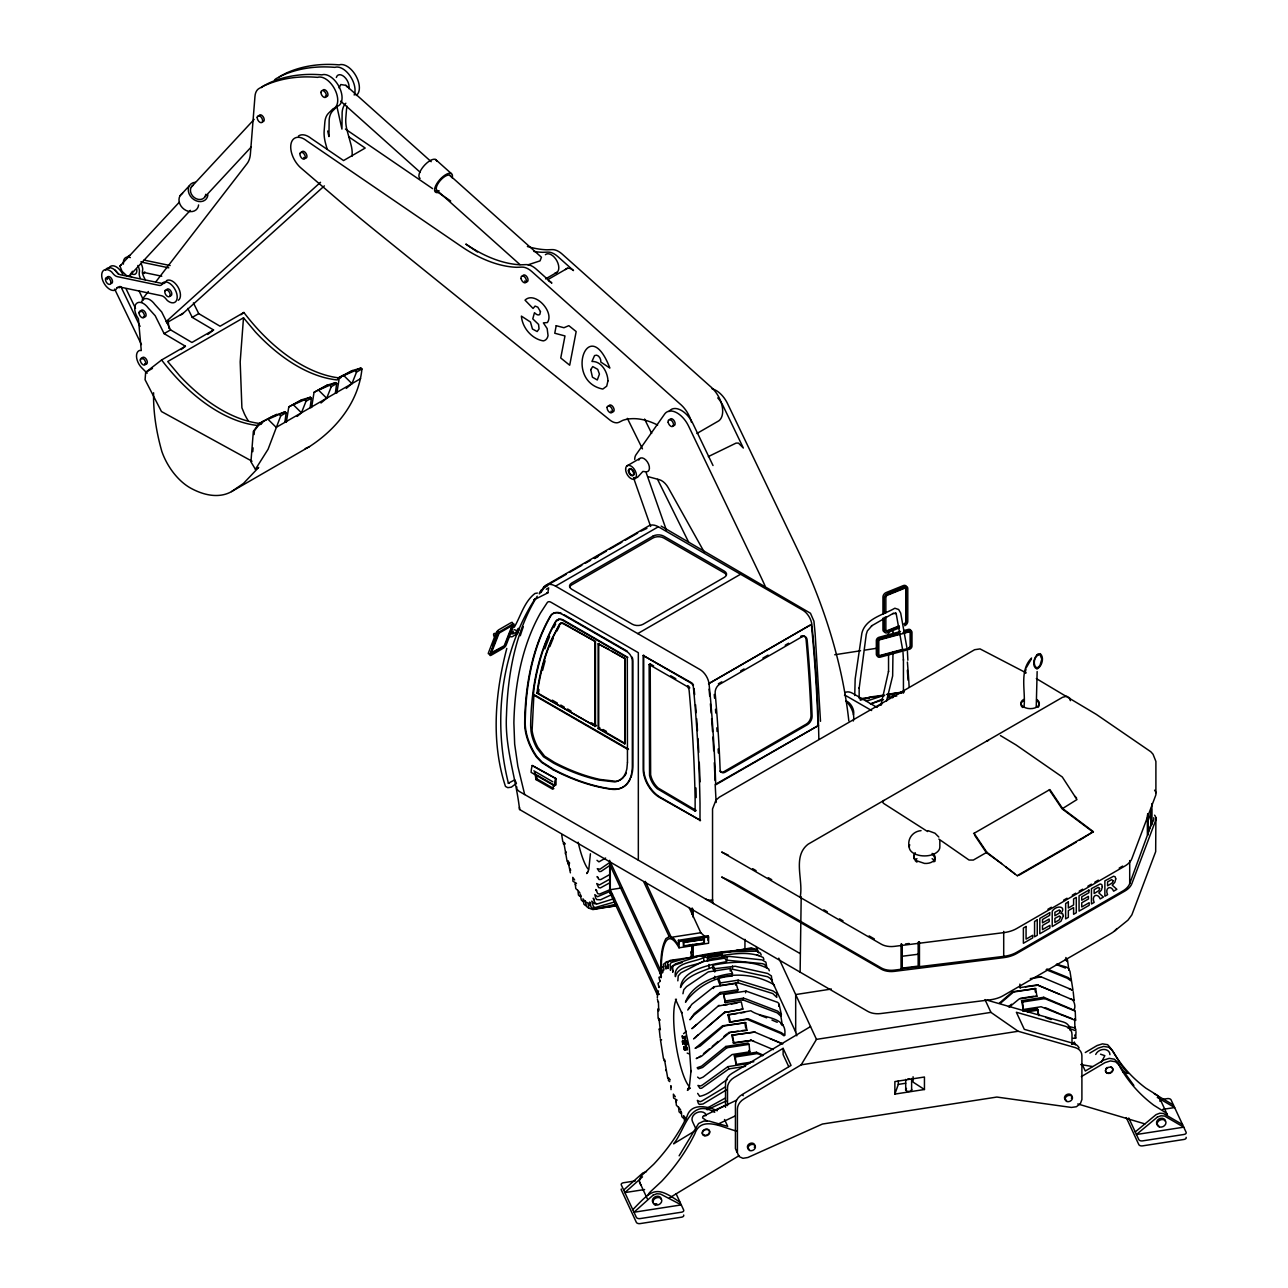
<?xml version="1.0" encoding="UTF-8"?>
<svg xmlns="http://www.w3.org/2000/svg" width="1288" height="1288" viewBox="0 0 1288 1288"><rect width="100%" height="100%" fill="white"/><g stroke="black" fill="none" stroke-linecap="round" stroke-linejoin="round"><path stroke-width="1.5" d="M659.005 986.254L658.989 987.542L658.023 983.308L658.973 982.631M658.088 1017.649L657.782 1009.1L658.796 1009.164M1075.271 1011.933L1075.593 1020.466L1041.074 1006.749L1023.332 1009.502L1021.561 1000.712L1043.747 997.282L1071.214 1008.971C1077.106 1013.463 1075.222 998.329 1070.183 998.828M657.766 1009.567L658.731 1010.822L658.426 1001.581M1075.593 1020.015L1074.627 1018.76L1074.949 1028.001L1068.638 1026.407M660.921 974.855L660.889 976.465L660.036 971.361L660.986 970.299M859.16 688.356L866.244 634.421L867.339 630.943L871.976 625.63M610.287 865.729L660.599 974.147C660.953 962.216 660.277 949.562 665.864 938.646L669.631 936.424L674.091 938.855L678.422 945.038L678.422 940.288L707.998 935.716L708.593 936.988L708.593 943.235L679.018 947.807A76.958 16.261 81.2 0 0 661.195 971.893M590.419 853.767L588.761 869.722L586.781 873.57L587.875 871.992M657.347 997.942L657.653 991.422L658.587 991.019M683.719 1036.502C685.699 1043.312 683.252 1034.087 683.912 1037.661M686.633 1048.11C686.874 1044.922 688.05 1052.055 686.826 1049.253M888.543 671.257L880.912 705.261M1073.097 1038.289L1075.705 1038.16L1076.011 1031.64M497.41 633.31L497.748 632.327M284.841 422.384L286.178 412.707L285.115 411.79L272.203 416.491L263.364 421.176L261.512 423.671A148.168 85.555 60 0 1 179.692 375.774L167.73 361.526L243.496 317.782L240.18 361.928L241.903 407.797L244.43 413.931A40.009 23.104 60 0 0 248.053 420.516M147.17 373.214L141.535 367.595A11.479 6.633 60 0 1 139.651 350.417L141.278 350.578L138.412 318.812A12.252 7.068 60 0 1 136.287 303.662A12.252 7.068 60 0 1 148.345 308.17L155.188 315.721L164.107 333.624L185.424 346.231L161.612 359.98L145.657 372.345L145.077 379.719L161.467 411.532L252.013 461.217M252.77 451.686L253.076 447.87M254.122 434.539L254.428 430.723L258.26 425.539L261.512 423.671M668.182 966.612L667.989 968.56L667.667 962.748L670.195 960.381L721.956 952.927M490.551 653.209L504.22 645.771L512.286 625.163L511.481 624.777M339.066 87.938L340.789 84.541L345.86 85.346L431.206 161.692M569.135 864.844L567.766 863.733L567.96 861.044L570.391 872.829M682.946 993.756L683.767 989.715L686.585 986.592L708.287 971.909L730.473 968.479L732.453 973.567L732.18 976.159C714.099 976.723 695.842 987.687 685.49 1002.209C691.543 984.692 715.323 975.08 732.453 973.567M714.438 978.896L714.711 976.304M774.507 986.206L774.072 984.724C757.714 975.064 736.8 972.617 718.43 977.817L718.173 980.41L720.153 985.497L737.895 982.76L772.768 993.547L776.761 997.363L776.584 993.418L773.025 990.955L738.153 980.168L720.411 982.921L720.153 985.497M730.199 971.072L730.473 968.479M737.895 982.76L738.153 980.168M627.997 749.503L533.345 694.844L534.311 686.585A335.733 193.828 60 0 1 555.917 621.573L556.931 620.285A12.719 7.342 60 0 1 562.84 619.753L627.852 657.363M628.544 749.181L533.892 694.538L532.105 730.57A33.134 19.127 60 0 0 537.981 747.587L544.599 756.169L554.5 762.416A255.072 147.267 60 0 0 600.047 779.449L615.873 781.301A38.672 22.331 60 0 0 623.714 777.083M537.032 693.218L537.515 689.048A331.644 191.477 60 0 1 551.715 639.057L559.523 624.084A8.098 4.669 60 0 1 563.291 623.73L595.459 641.601L595.459 726.335L537.032 693.218L538.658 692.284L538.98 689.499M660.213 1029.45L659.166 1020.193L660.309 1019.935M310.102 407.797L311.422 398.137L310.376 397.219L301.956 399.731L288.786 406.911L286.339 422.158M335.347 393.21L336.683 383.55L335.637 382.633L327.2 385.144L314.047 392.325L311.583 407.572M153.594 392.76A168.374 97.212 60 0 0 161.853 451.476A44.565 25.728 60 0 0 190.833 488.216A84.799 48.96 60 0 0 231.534 491.597L309.458 446.614C336.345 429.274 358.692 401.856 361.928 368.964L360.882 368.062L352.461 370.558L339.13 377.432L337.279 379.928A148.168 85.555 60 0 1 255.459 332.03L243.496 317.782M673.012 970.347L672.722 972.279L672.755 966.692L675.347 963.907L697.339 956.614M546.273 589.26L548.656 587.875L547.851 592.866L533.876 599.886L534.971 598.984C500.469 652.372 493.079 721.409 508.213 782.492L509.34 783.297L508.132 783.313L514.814 779.868L516.408 783.362L511.368 787.161L507.81 787.676L505.476 786.437C490.873 742.033 495.091 693.073 506.796 648.428M336.844 393.001L339.308 377.738L343.622 375.243L339.13 377.432M685.168 1047.257L685.844 1047.836M686.89 1043.972L686.295 1044.568M553.486 785.503L552.761 789.254L535.985 779.578L534.906 772.703M1025.103 673.093L1026.005 669.084M1037.146 671.547L1036.244 707.015M886.514 701.171L892.648 675.942L892.986 651.97M567.139 861.575L563.806 842.433L563.291 843.704L564.547 844.574M667.764 1078.362L664.431 1059.219L663.932 1060.491L665.188 1061.36M687.76 1010.066L691.914 1004.221L713.906 986.801L736.092 983.372L737.927 989.748L737.412 991.47L719.67 994.223L693.669 1015.395L689.949 1019.774L694.184 1013.672L720.185 992.501L737.927 989.748M713.391 988.524L713.906 986.801M719.67 994.223L720.185 992.501M723.856 994.513L725.192 1002.628L742.935 999.874L777.195 1012.867L780.866 1016.119L781.365 1014.477L778.902 1003.529L777.566 1002.322L746.042 991.084L723.856 994.513L725.192 1002.628M735.561 985.079L736.092 983.372M742.935 999.874L743.45 998.152L746.09 998.989L777.711 1011.144L781.365 1014.477M745.527 992.807L746.042 991.084M778.709 1006.25L779.208 1004.608M1057.062 963.81C1059.251 966.177 1070.248 966.241 1068.927 970.363L1067.462 959.818L1065.836 957.515M1101.449 1062.085L1104.83 1055.661L1100.532 1054.196M894.87 1094.092L894.87 1081.582L924.446 1077.01L924.446 1089.503L894.87 1094.092L898.3 1084.399L898.3 1080.841M1147.64 821.76L1151.182 812.358M901.133 943.879L901.133 968.882L1003.706 956.388A26.066 15.037 0 0 0 1016.602 952.331L1122.669 891.087A26.066 15.037 0 0 0 1129.705 883.649L1151.343 824.417L1151.343 809.041M1151.343 824.417L1153.517 820.424A14.023 8.098 0 0 0 1153.726 817.735M496.266 634.694L492.853 645.723M491.243 651.39L498.231 633.294M286.178 412.707L280.752 415.831L268.081 449.254L255.427 469.315L250.935 461.829L253.35 431.351L259.033 423.671L263.364 421.176M297.158 416.394L301.44 412.788L306.013 401.26L311.422 398.137M320.986 402.999L326.685 398.217L331.274 386.674L336.683 383.55M346.231 388.429L351.946 383.631L356.518 372.103L361.928 368.964M132.487 271.269L129.186 275.986L127.319 276.308L122.086 271.366L119.929 266.117L179.225 202.28M1026.375 667.538L1031.157 659.343M514.298 627.224C520.755 615.986 524.28 601.705 534.955 593.478L537.37 593.044M556.883 631.088L559.539 625.823M683.542 1033.7L686.295 1031.285M686.633 1042.137L686.923 1044.278M496.959 632.907L498.408 631.313M801.168 1064.838L816.479 1039.368L990.939 1012.384L1018.148 1031.269L1075.351 1047.659A12.622 9.95 -24.9 0 1 1081.904 1055.774L1081.904 1099.517L1080.358 1103.703L1076.349 1106.746L1071.423 1107.439L996.88 1097.054L822.42 1124.038L747.877 1157.493L742.967 1158.315L738.942 1156.527L737.412 1152.808L737.412 1109.065A12.622 9.95 -24.9 0 1 743.965 1098.922L801.168 1064.838L1018.148 1031.269M119.06 287.9L119.993 286.355M143.95 273.523L144.884 271.977M679.13 1155.803L698.611 1123.506L703.763 1121.091L709.157 1121.107L727.688 1126.34L724.516 1119.497M537.241 596.231C515.264 631.732 507.762 674.171 506.474 715.371C504.622 747.539 516.069 777.968 519.579 809.508L867.774 1011.37A14.023 8.098 0 0 0 880.67 1013.559L990.182 999.81A26.066 15.037 0 0 0 1003.062 995.753L1111.303 933.269A26.066 15.037 0 0 0 1116.825 928.551M539.334 593.011L541.427 589.807M539.318 593.881L543.536 587.425L566.189 574.351M540.912 592.577L544.067 587.747L547.561 585.734M663.384 970.041L662.467 972.923L661.597 967.739L664.028 966.064M142.26 299.38L148.362 291.491M155.671 282.008L247.103 163.56A32.313 18.66 60 0 0 250.403 153.916L254.976 96.294A20.254 11.689 60 0 1 259.371 88.309L264.571 85.588A273.7 158.022 60 0 1 317.54 77.361A17.597 10.159 60 0 1 335.025 89.758A17.597 10.159 60 0 1 333.029 108.804L328.521 113.231A27.129 15.665 60 0 0 324.834 122.344L324.173 130.684A33.552 19.368 60 0 0 325.606 143.596L327.2 149.36M557.543 620.639L558.557 619.351M560.425 624.068L561.149 623.151M1036.969 654.9C1033.7 658.313 1031.672 666.621 1036.969 669.003C1041.863 666.717 1044.665 657.508 1040.253 653.66L1036.969 654.9L1038.08 654.03M688.42 1008.907L689.756 1007.393M180.143 195.663L189.433 185.649M191.332 187.018L254.155 119.365M131.054 274.167L190.334 210.33M204.905 196.871L251.337 146.864M527.983 264.829L540.058 260.868L541.443 257.246L449.802 175.281M663.465 1058.656L660.374 1039.271L661.613 1039.867M718.366 1006.009L741.276 1001.839L742.87 1009.084L724.387 1012.577L707.498 1026.987M693.62 1038.981L696.631 1036.212M724.387 1012.577L742.87 1009.084M727.962 1014.912L750.872 1010.758C761.594 1018.663 787.725 1015.669 784.714 1035.133L784.022 1035.826L780.657 1033.411L747.282 1019.42L729.539 1022.173L727.962 1014.912L737.203 1013.495M729.539 1022.173L748.022 1018.695L781.397 1032.686L784.714 1035.133M783.056 1024.765L782.363 1025.473L780.882 1016.216M1068.927 988.588L1072.985 990.311L1069.893 970.91M119.929 266.117L121.153 264.974M166.072 321.678L320.535 182.3M180.417 314.932A16.535 9.547 60 0 0 183.266 313.209L324.351 185.891M623.682 1190.032L642.793 1172.998L646.479 1171.581M642.503 1176.862L624.873 1192.591L644.58 1189.549M632.794 1209.674C652.678 1189.13 655.656 1185.25 680.096 1202.348M694.409 1038.257L698.386 1034.699M696.55 1024.507L691.898 1028.677L719.106 1005.268M697.645 1035.423L725.128 1011.837M745.704 1022.64L722.616 1025.763L695.118 1048.351L700.205 1046.065L723.518 1026.069L745.704 1022.64L746.911 1030.255L728.267 1032.702L738.137 1031.173M712.264 1046.436L718.076 1041.445M723.904 1036.454L726.818 1033.942M729.169 1033.008L701.461 1056.305L696.228 1058.527L697.13 1058.301M999.44 1003.046L1012.626 991.728L1035.697 988.604L1036.904 996.22L1019.162 998.973L1009.373 1007.023M1000.341 1003.336L1013.511 992.034L1035.697 988.604M1135.243 1131.943L1156.061 1114.635L1159.747 1113.218L1163.45 1113.492L1182.561 1124.617M509.613 632.794A3.027 2.222 19.5 0 0 513.783 633.519L519.016 630.154L518.742 628.335M516.134 633.696L517.196 632.811M1031.591 658.007C1018.808 670.694 1025.956 691.398 1023.992 706.951M703.49 1053.632L709.334 1048.883M749.053 1044.343L748.038 1043.022L725.869 1046.452L701.59 1066.142L697.178 1067.704L698.128 1068.96L702.604 1067.462L726.867 1047.772L749.053 1044.343L749.809 1051.813L732.067 1054.55L703.2 1077.042L699.561 1078.636L697.613 1077.09M1008.472 1006.717L1011.563 1004.205M1114.458 931.063L1127.982 920.131L1131.862 914.883L1155.674 851.658L1155.9 817.735M181.077 349.612L185.424 346.231M207.771 334.478L213.567 329.986L192.25 317.379L187.79 308.428M240.969 314.739L243.883 312.485A148.168 85.555 60 0 0 340.531 378.06M698.708 1057.368L700.559 1055.999M605.618 858.033L598.92 861.849L596.972 860.304M609.82 862.461L599.966 869.207L597.294 868.659L599.29 871.574L600.997 871.429L609.272 865.842M750.051 1063.228L727.865 1066.657L702.54 1084.963L700.608 1085.993L697.935 1085.446L699.931 1088.36L701.638 1088.215L728.911 1068.895L745.543 1066.335M727.285 1079.602C718.253 1084.882 710.203 1094.381 699.69 1096.33L697.661 1093.383M736.527 1100.177L702.846 1116.438L702.588 1117.887L706.903 1120.914M231.534 491.597L243.496 483.403L258.663 467.447L255.427 469.315M695.359 1130.639L673.592 1143.841C685.232 1130.075 689.338 1097.505 714.727 1112.301M669.293 1198.001L739.264 1155.545M609.208 874.842L600.82 879.527L599.049 879.543L597.036 876.597L598.034 877.353M609.707 879.189L599.435 884.92L596.714 883.568L598.679 887.641L600.433 887.915L609.063 883.198M725.192 1087.008L702.073 1100.95L700.06 1101.707L697.355 1100.355L698.305 1103.236L699.32 1104.428L703.087 1103.961L726.207 1090.018M725.434 1098.004L707.257 1108.05M810.538 1026.568L732.083 1073.307A12.622 9.95 -24.9 0 0 725.53 1083.466L725.53 1107.326M736.961 1152.261L735.432 1148.542L735.432 1104.798A12.622 9.95 -24.9 0 1 741.985 1094.655L791.041 1065.418L783.12 1048.351L734.063 1077.573A12.622 9.95 -24.9 0 0 727.511 1087.732L727.511 1105.619M1085.285 1052.521L1097.086 1045.55L1102.48 1043.86L1107.616 1044.681C1115.698 1053.133 1119.514 1065.24 1128.288 1073.5L1122.685 1071.841M1089.841 1053.085L1098.278 1048.11L1103.671 1046.42L1108.807 1047.241L1112.22 1050.364M1081.34 1076.607L1105.007 1062.616L1110.401 1060.926L1115.553 1061.747L1118.95 1064.87M166.619 322.821L183.266 313.209M164.107 333.624L170.596 329.873L191.928 342.479L213.567 329.986M192.25 317.379L198.738 313.628L220.071 326.234L243.883 312.485M145.657 372.345L152.467 368.416M276.695 414.301L259.033 423.671M301.956 399.731L288.786 406.911M327.2 385.144L314.047 392.325M352.461 370.558L339.308 377.738M360.608 378.64L276.179 427.375L268.033 419.308L285.115 411.79M301.44 412.788L293.294 404.722L310.376 397.219M326.685 398.217L318.538 390.151L335.637 382.633M351.946 383.631L343.799 375.565L360.882 368.062M545.581 278.9L557.237 272.171M547.577 279.77L567.557 268.242M626.821 465.982L639.814 458.48M696.905 433.476L718.801 420.838A22.089 12.751 60 0 0 710.107 386.239L562.18 254.09A19.143 11.045 60 0 0 552.182 249.614L546.965 249.808A151.662 87.568 60 0 1 527.404 246.507M546.611 584.881L649.426 525.52A19.819 11.447 60 0 1 658.361 526.776L802.827 610.19A12.928 7.454 60 0 1 811.891 624.728L813.114 637.302A1464.134 845.331 60 0 1 818.524 725.45L818.862 739.199M569.666 572.339L581.87 565.287M585.348 563.275L590.58 560.264M594.074 558.251L606.262 551.216M609.755 549.203L621.959 542.151M625.437 540.139L637.641 533.103M641.118 531.091L646.898 528.386M594.605 558.557L598.099 556.545M544.067 587.747L543.536 587.425A19.819 11.447 60 0 1 555.547 586.137L658.361 526.776M611.993 651.148L625.292 658.828L624.761 743.868L598.163 728.525L598.163 643.791L608.677 649.233M637.737 633.599L740.568 574.239M598.163 643.791L625.292 658.828M643.726 655.173L643.726 768.92A22.959 13.25 60 0 0 659.955 797.031L700.543 820.472L659.424 797.353A22.959 13.25 60 0 1 643.179 769.226L643.179 655.495L691.463 682.737A3.445 1.996 60 0 1 693.475 685.119M650.215 663.932L650.633 774.877A15.247 8.807 60 0 0 658.249 788.079L696.212 810.474L695.134 811.102L657.17 788.691A15.247 8.807 60 0 1 649.555 775.505L649.136 664.544L650.215 663.932L653.628 665.896M532.202 765.507L556.014 778.644L556.014 784.891L554.387 785.825L531.123 772.381A25.019 14.442 -60 0 1 532.202 765.507L556.014 778.644M598.163 728.525L599.789 727.575M535.985 779.578L537.064 778.95L553.84 788.642M710.284 682.769L809.621 625.421M718.366 683.799L721.795 681.819M740.648 670.935L744.078 668.955M762.931 658.071L768.067 655.109M785.213 645.208L788.626 643.227M871.445 625.936L893.437 613.249M555.547 586.137L699.996 669.551A12.928 7.454 60 0 1 709.076 684.089L710.3 696.663A1464.134 845.331 60 0 1 715.709 784.811L818.524 725.45L715.162 784.489L716.144 802.488M973.551 833.61L1049.865 789.56L1062.6 808.526L1093.367 831.678L1079.602 840.243M1017.601 876.033L986.85 852.27L973.309 860.078L969.027 860.03L938.855 839.084M1062.6 808.526L1076.961 799.558L1062.294 776.986L1016.055 744.947L1000.422 735.561M1017.601 875.421L1093.367 831.678M1019.323 875.051L1076.156 842.239M1047.901 909.264L1051.378 907.251M1063.55 900.215L1067.028 898.219M1072.244 895.208L1075.722 893.196M1079.199 891.183L1082.677 889.187M1087.893 886.16L1091.371 884.164M1094.848 882.151L1098.326 880.139M1119.192 868.096L1122.669 866.083M870.414 703.973L882.248 699.175M876.79 706.758L881.829 704.15M677.826 980.86L678.245 975.885L680.933 972.859L702.636 961.621L724.822 958.175L726.802 961.621C712.795 964.277 682.044 969.043 680.515 987.494C685.747 975.805 702.137 971.41 713.005 967.047M708.336 456.596L736.06 443.104L738.475 443.104L743.337 448.031L723.228 406.123A20.431 11.801 60 0 0 717.738 397.895M717.432 1124.408L735.271 1115.907M668.569 964.921L666.121 967.159L666.041 969.075L665.413 963.36L666.315 961.766L677.343 959.705M609.932 889.718L599.548 894.081L597.745 893.647L595.764 889.509L596.763 890.7M609.916 891.441L597.535 896.69L594.831 894.645L595.684 898.058L596.666 899.604L600.514 899.813L612.524 894.226M614.505 898.509L596.924 904.063L595.104 903.226L593.253 898.187L594.219 899.732M707.112 1109.821L725.997 1101.047M713.166 1111.013L725.192 1105.426M904.015 587.972L887.174 594.766A2.093 1.401 -50.5 0 0 885.403 597.262M898.96 625.936L887.174 630.701A2.093 1.401 -50.5 0 1 885.403 629.655M899.394 626.306L887.625 631.056A2.093 1.401 -50.5 0 1 885.854 630.009L885.854 616.678M899.475 627.836L887.416 632.714A3.832 2.56 -50.5 0 1 884.276 630.846L884.276 617.338M860.304 700.221L869.883 697.05L882.618 695.295M866.486 701.139L884.808 695.069M870.672 703.892L883.488 699.642M682.382 962.458L673.109 965.533L671.595 966.564L670.452 970.347L670.13 964.454L671.08 962.619C698.064 954.263 727.817 950.061 756.153 949.514L758.729 952.895M703.618 957.499C695.246 962.458 672.755 962.039 675.395 976.626C678.245 965.292 695.552 966.145 703.892 961.25L703.618 957.499L721.361 954.762L719.509 953.184M614.312 902.051L595.12 907.573L593.366 906.607L591.756 901.117L594.396 903.693L596.521 903.548M616.469 904.079L595.265 908.958L591.289 907.605L589.663 902.035L590.564 903.79M717.207 953.941L751.339 947.855L755.332 949.192L756.249 951.059M892.761 613.635L895.997 613.362L895.353 612.637L896.368 614.682L902.453 648.669M665.848 962.522L663.336 964.342L663.948 969.993M900.473 631.49L879.108 637.254A3.059 2.27 -38.9 0 0 876.339 640.49L876.339 654.24A3.059 2.27 -38.9 0 0 877.724 656.027M904.353 630.444L908.249 629.413A3.059 2.27 -38.9 0 1 911.019 631.152M899.507 633.229L880.074 638.446A3.059 2.27 -38.9 0 0 877.305 641.698L877.305 655.447A3.059 2.27 -38.9 0 0 880.074 657.202L909.215 649.361A3.059 2.27 -38.9 0 0 911.985 646.109L911.985 632.36A3.059 2.27 -38.9 0 0 909.215 630.605L903.387 632.183M879.945 639.251L899.121 634.082M902.952 633.052L906.784 632.022M902.952 649.297L879.945 655.495A1.674 1.24 -38.9 0 1 878.368 654.513L878.368 641.086A1.674 1.24 -38.9 0 1 879.092 639.685M889.396 694.312L887.802 694.731L901.648 692.654M702.33 955.535L724.259 951.945L756.459 951.172L760.403 953.056L761.224 955.02M714.921 953.845L716.498 953.41M687.808 1088.65L690.271 1087.99L687.422 1090.356L689.386 1086.509L691.044 1070.553L691.044 1071.697L689.322 1047.659L681.497 1011.901L681.867 1013.044L675.459 999.246M921.065 830.647C912.886 831.275 906.977 838.907 909.231 847.085M616.26 905.673L592.899 909.586L589.035 908.201L587.714 902.55L590.226 905.464M615.841 905.963L597.696 908.217M736.495 950.544L751.371 948.596M724.774 955.905L722.182 956.34L721.666 952.379M834.737 654.755L860.561 650.762M864.538 650.15L876.468 648.299M886.627 694.457L904.401 691.753M888.157 694.441L902.952 692.155M890.089 694.844L894.033 694.232M897.978 693.62L901.922 693.008M887.577 697.404L896.818 695.971M622.104 887.867L610.287 889.702L658.925 994.497M705.824 937.374L700.817 932.737L671.241 937.31L645.288 881.378M678.422 940.288L679.018 941.56L708.593 936.988M683.461 942.124L704.359 939.355L704.359 943.106L683.654 946.31L683.461 942.124L683.654 946.31M683.654 942.558L704.359 939.355M683.461 945.875L704.359 943.106M725.788 952.347L729.62 951.751M733.452 951.156L744.947 949.369L744.947 939.338M701.429 956.388L705.373 955.777M709.318 955.165L713.262 954.553M707.563 961.395L707.289 957.644C725.064 955.777 746.428 949.304 763.188 957.499L763.897 959.431M726.883 956.469L727.14 960.22L762.303 963.649L764.476 964.358L766.859 967.69L765.893 962.184L762.029 959.898L729.523 956.404L709.141 959.206L707.289 957.644M712.779 965.243L714.76 968.689L714.76 971.973L712.779 968.528L712.779 965.243C730.731 961.621 752.289 959.785 768.711 969.027L769.29 970.798M714.76 968.689L735.174 966.241L767.68 973.47L771.399 975.95L771.979 980.844L771.399 979.154L767.68 976.755L732.502 969.236L732.502 965.952M725.708 1000.905L743.45 998.152M723.92 1005.139L727.607 1004.576M731.31 1003.996L736.849 1003.143M831.372 989.039L795.678 994.561L795.678 1032.058L796.789 1035.81M740.89 1012.915L744.593 1012.352M1034.956 977.447L1041.396 976.884L1030.32 978.606M742.081 1030.561L746.911 1030.255M1025.457 986.721L1037.275 984.901L1059.477 994.191M1019.533 987.638L1038.176 985.191M731.697 1035.198L754.784 1032.058L731.697 1035.198L733.822 1043.119L751.564 1040.366L732.92 1042.813M1020.241 998.361L1034.039 996.236M1021.561 1000.712L1022.575 1002.032L1044.745 998.603L1075.126 1011.064L1074.192 1009.39M753.834 1061.715L736.092 1064.452L734.321 1055.677L756.491 1052.248L763.398 1055.178M1022.624 1011.064L1037.404 1008.778L1038.981 1015.701M734.321 1055.677L735.319 1056.981L757.505 1053.552L762.673 1055.758M1027.325 1011.821L1038.418 1010.098M898.3 1084.399L905.689 1083.256M635.29 1180.919L623.473 1182.754A3.059 1.771 0 0 0 621.299 1184.912L636.353 1217.353A3.059 1.771 0 0 0 640.104 1218.593L681.497 1212.201A3.059 1.771 0 0 0 683.67 1210.028L676.136 1193.815M1163.386 1099.227L1167.314 1098.616A3.059 1.771 0 0 1 1171.066 1099.871L1186.119 1132.297A3.059 1.771 0 0 1 1183.962 1134.47L1142.569 1140.878A3.059 1.771 0 0 1 1138.817 1139.622L1128.771 1118M1162.806 1109.37L1174.64 1107.551L1157.268 1097.424M859.579 698.788L884.18 695.761M861.43 698.804L869.126 698.418M905.496 943.959L909.119 943.508M901.874 956.292L918.167 954.247M901.664 944.201L901.664 969.188L894.194 970.138A14.023 8.098 0 0 1 881.298 967.948L733.548 882.65L721.65 877.015L881.298 969.188A14.023 8.098 0 0 0 894.194 971.377L1003.706 957.644A26.066 15.037 0 0 0 1016.602 953.571L1124.827 891.087A26.066 15.037 0 0 0 1131.862 883.649L1155.674 820.424A14.023 8.098 0 0 0 1154.579 815.159M661.452 976.401L658.957 977.302L659.939 981.601L659.923 980.249M704.375 1115.489L705.985 1115.666M547.851 592.866L546.692 592.754M666.299 529.899L645.884 471.811L642.873 471.424L637.463 477.413L633.664 477.751M1071.713 1043.779L1073.387 1043.956L1074.369 1042.04L1075.319 1044.906M689.273 1053.922L687.196 1053.085M659.311 1018.631L658.232 1018.502L659.166 1020.193M1080.729 1064.564L1092.401 1066.512M756.974 955.133L759.179 955.583M170.161 265.553L145.48 260.401A7.535 4.347 60 0 1 144.127 259.902M168.809 267.824L142.227 262.285A7.535 4.347 60 0 1 140.875 261.77M161.789 276.212L144.691 272.637A7.39 4.266 60 0 0 142.421 273.008M646.463 471.794L646.608 471.827A7.648 4.411 60 0 0 647.413 461.941A7.648 4.411 60 0 0 638.832 460.074M928.004 830.647L934.991 833.223L938.823 837.055M648.669 476.818L659.295 479.667A12.896 7.454 60 0 1 668.263 487.75L704.407 552.391M717.255 1110.771C707.418 1106.118 690.803 1102.705 686.971 1116.599A189.771 149.682 -24.9 0 1 653.66 1164.288L642.503 1174.672A9.708 7.664 -24.9 0 0 641.021 1185.185M736.253 1130.977C723.824 1128.095 701.187 1114.909 694.892 1133.665A189.771 149.682 -24.9 0 1 661.581 1181.37L650.424 1191.738A9.708 7.664 -24.9 0 0 647.961 1195.216M986.914 1000.132L1063.469 1022.044A12.622 9.95 -24.9 0 1 1070.022 1030.175M1077.782 1103.945L1144.984 1123.925M1073.258 1000.213L1074.111 1000.486L1073.194 991.631M1036.019 995.93L1036.904 996.22M1012.626 991.728L1013.511 992.034M722.616 1025.763L723.518 1026.069M660.164 1037.951L659.247 1029.08L660.116 1029.37M1056.321 964.551L1065.45 968.061M1046.903 968.946L1068.01 977.512L1071.342 979.959M1046.162 969.671L1067.285 978.252L1070.634 980.667M759.308 1015.008L766.634 1017.826M1060.652 1014.187L1071.809 1018.534M1045.743 1017.488L1051.024 1019.549M1067.929 1027.969L1074.949 1030.464L1075.963 1030.175L1074.949 1027.132M576.525 883.375L572.935 881.25L572.758 877.353L574.673 879.978M677.15 1100.161L673.576 1098.036L673.383 1094.14L675.315 1096.764M1040.495 976.594L1069.829 988.894M1037.275 984.901L1074.031 1000.422M771.931 1020.064L777.244 1022.302M753.883 1031.769L782.798 1043.924M750.663 1040.076L754.092 1041.429M1045.212 1007.619L1058.945 1013.463M769.934 1038.547L781.897 1043.618M753.19 1041.139L773.331 1049.623M1070.843 989.409L1072.131 990.021M660.438 1029.659L659.247 1029.08M728.461 855.232L721.65 852.028L881.298 944.201A14.023 8.098 0 0 0 894.194 946.39L1003.706 932.641A26.066 15.037 0 0 0 1016.602 928.584L1124.827 866.083A26.066 15.037 0 0 0 1131.862 858.645L1155.674 795.421A14.023 8.098 0 0 0 1154.579 790.172M1026.214 672.899L980.055 648.911L974.63 649.716L719.3 797.208L715.919 800.202L712.538 808.945L712.538 902.582M1036.325 678.583L1096.346 714.405L1150.796 751.741L1153.034 754.221L1155.9 761.433L1155.9 792.748M661.147 526.1L810.474 613.249L813.936 621.235L815.111 633.374L820.504 721.296M811.36 624.422L708.529 683.783M877.048 707.402L852.688 693.346A15.311 8.839 60 0 0 845.041 692.59M871.638 710.541L847.279 696.47A15.311 8.839 60 0 0 844.477 695.279M643.179 655.495L690.932 683.059A3.445 1.996 60 0 1 693.346 686.939L694.119 694.924A1448.243 836.154 60 0 1 700.012 803.487L699.996 820.778M670.678 675.749L675.798 678.696M564.369 614.907L627.465 651.326M649.136 664.544L686.665 686.214A3.445 1.996 60 0 1 689.08 690.094L689.289 692.187A1440.29 831.565 60 0 1 695.134 800.138L695.134 811.102M595.459 641.601L563.822 623.424A8.098 4.669 60 0 0 560.071 623.762L552.246 638.735A331.644 191.477 60 0 0 538.062 688.726L537.563 692.912L595.459 726.335M552.278 700.157L557.382 703.103M560.779 705.067L564.192 707.032M567.589 708.996L571.003 710.96M591.434 722.761L596.537 725.708M603.106 729.507L606.439 731.423M625.292 743.562L598.711 728.203L598.711 643.485M752.643 868.659L756.104 870.672M768.244 877.675L771.721 879.688M823.837 909.779L827.315 911.791M839.518 918.827L842.996 920.84M869.11 935.909L874.343 938.936M533.828 770.82L552.761 781.768M533.828 773.331L552.761 784.263M800.122 953.571L519 791.267L516.874 789.206L516.778 786.855M1154.338 1093.85L1173.449 1104.991M924.446 1089.503L913.079 1082.113L913.079 1076.768M565.287 843.833L563.806 842.433M927.569 831.533L883.938 803.631A3.832 2.286 1.7 0 1 883.954 800.412M345.426 129.074L432.591 188.628M435.875 190.882L450.687 200.992M349.032 137.011L365.196 148.056L343.558 160.549L311.213 138.46A19.127 11.045 60 0 0 298.413 136.077M477.429 251.997L465.837 244.076A151.662 87.568 60 0 0 520.98 264.813L526.196 264.603A19.143 11.045 60 0 1 536.194 269.095L551.86 283.086A10.336 5.973 60 0 0 548.785 281.106M1001.613 863.588L986.302 852.576L974.614 835.188M780.947 1024.008L782.17 1024.894M1022.769 707.498L1022.157 707.048A9.177 5.232 -0.7 0 1 1023.622 700.72M514.137 629.607L517.164 630.75L518.034 628.528M585.332 901.874L582.981 898.847L583.947 904.273L585.605 905.609M685.957 1118.66L683.622 1115.633L684.572 1121.059M1093.367 832.29L1062.069 808.832L1049.318 789.866M1005.976 866.985L1014.703 873.779M569.65 863.137L567.96 861.044M670.275 1079.924L668.585 1077.831L668.408 1080.519L669.76 1081.63M588.326 907.911L586.571 906.51L585.251 900.763L586.072 902.63M580.019 893.18L577.877 890.25L578.457 895.08L580.019 896.448M680.66 1109.966L678.518 1107.036L679.082 1111.866L680.66 1113.235M894.258 695.649L892.407 694.087L892.681 697.838M685.28 1036.003L685.57 1038.74M932.11 853.364L935.249 858.484A10.658 6.891 6.7 0 1 933.816 861.865M355.472 371.186L356.518 372.103M330.211 385.756L331.274 386.674M304.966 400.343L306.013 401.26M279.705 414.913L280.752 415.831M1065.321 959.238L1066.979 961.46M435.602 159.503L451.251 173.51M340.676 101.14L420.017 172.125M437.228 190.576L519.998 264.62M582.949 901.536L581.274 899.99L580.308 894.484L581.017 896.335M683.574 1118.322L681.916 1116.776L680.95 1111.27L681.658 1113.122M577.33 890.056L575.768 888.511L575.189 883.616L575.768 885.307M677.971 1106.843L676.393 1105.297L675.814 1100.403L676.393 1102.093M1074.965 796.338L1076.543 797.948M345.86 85.346L347.519 87.198M114.777 269.965L116.596 272.09A7.535 4.347 60 0 0 120.573 274.779L162.352 283.505A7.535 4.347 60 0 0 165.395 282.281M1133.842 1085.462L1119.256 1065.273M1043.747 997.282L1044.745 998.603M756.491 1052.248L757.505 1053.552M748.811 1050.493L749.809 1051.813M725.869 1046.452L726.867 1047.772M974.098 833.304L986.85 852.27M513.171 631.056L513.123 632.682L510.644 631.732M933.816 853.654L935.249 857.245A10.658 6.891 6.7 0 1 924.526 863.427L916.959 860.867A10.723 6.665 4.1 0 1 915.253 852.72M743.192 1095.718L742.774 1094.961M193.393 302.889L198.738 313.628M170.596 329.873L161.692 311.97L154.85 304.419A12.252 7.068 60 0 0 141.503 302.342M644.564 419.051L651.664 433.412M627.369 418.359L642.471 448.868M657.572 479.378L688.645 542.168M145.27 279.85L143.532 276.26A7.535 4.347 60 0 1 142.485 271.204L142.743 269.015A11.479 6.633 60 0 0 141.117 263.605M139.056 290.927L143.387 299.879M125.999 288.673L135.514 308.379M140.054 326.379L121.893 288.754A7.535 4.347 60 0 1 121.201 286.999M141.439 344.572L115.469 290.782A7.39 4.266 60 0 0 114.503 289.108M713.021 465.531L692.928 423.623A20.431 11.801 60 0 0 668.955 411.58M1159.474 1097.779L1167.395 1114.861A9.708 7.664 -24.9 0 0 1164.916 1112.156L1153.774 1105.217A189.771 149.682 -24.9 0 1 1120.447 1067.832L1117.759 1062.31L1114.361 1059.187L1109.21 1058.366L1103.816 1060.056L1085.285 1071.02L1082.113 1064.194M1126.275 1117.598L1138.817 1144.613A3.059 1.771 0 0 0 1142.569 1145.869L1183.962 1139.461A3.059 1.771 0 0 0 1186.119 1137.304M1074.691 1035.053L1075.705 1038.16M984.998 999.585L990.939 1012.384M778.789 958.175L816.479 1039.368M755.992 946.535L758.535 951.993M771.19 979.283L795.678 1032.058M788.675 1066.545L783.12 1054.598L783.12 1048.351M689.096 907.476L700.817 932.737M690.706 952.009L693.202 957.387L693.202 945.344M644.032 882.425L669.213 936.682M727.865 1066.657L728.911 1068.895M660.599 970.395L610.287 861.978L610.287 893.453M657.25 994.642L609.691 892.165L609.691 860.352M658.409 1002.45L657.395 999.391M695.697 1128.433L692.525 1121.607A7.648 6.038 -24.9 0 1 696.518 1112.816A7.648 6.038 -24.9 0 1 706.178 1114.7M639.492 1181.917L647.413 1198.999M685.892 1117.549L686.697 1119.417M718.43 977.817L720.411 982.921M633.535 477.784L650.649 526.47M671.289 1087.088L670.855 1085.687L671.032 1089.616M570.214 868.901L570.664 870.302M565.754 851.336L566.06 852.366M686.729 1042.266L685.876 1040.463L685.876 1043.119M665.896 1069.765L666.186 1070.843M565.255 852.978L565.561 854.057M1070.344 700.672L1069.62 697.967L1066.641 696.245L1062.536 697.307L808.188 844.155C791.943 856.504 803.809 880.606 800.122 897.334M524.683 794.551L517.856 766.312L514.669 744.142L513.88 722.89A366.613 211.667 60 0 1 540.477 612.991L547.126 602.784A6.102 3.526 60 0 1 551.151 602.349L638.333 652.694L638.333 860.159M336.973 106.823L341.932 129.09L342.141 112.346A27.129 15.665 60 0 1 345.844 103.233M327.699 131.022L328.939 136.592L329.164 119.848A27.129 15.665 60 0 1 332.851 110.736L337.359 106.308A17.597 10.159 60 0 0 339.356 87.262A17.597 10.159 60 0 0 321.855 74.865A273.7 158.022 60 0 0 268.902 83.092L263.702 85.797A20.254 11.689 60 0 0 261.512 87.6M728.702 1014.187L730.28 1021.432M906.849 647.445L900.698 613.088L898.654 609.498L894.854 608.226C883.52 614.811 865.488 618.53 861.881 633.149L855.168 678.985L854.733 695.536M1034.795 988.299L1035.407 992.114M1019.838 984.129L1020.434 987.944M744.802 1022.334L745.72 1028.049M732.598 1035.488L733.822 1043.119M561.681 834.64L562.824 841.869M536.533 775.505L537.064 778.95M517.696 631.281L517.969 633.116L512.737 636.481A3.027 2.222 19.5 0 1 508.583 635.741M888.64 694.184L889.155 698.144M1037.404 1008.778L1037.983 1014.38M1022.575 1002.032L1023.332 1009.502M735.319 1056.981L736.092 1064.452M811.537 626.21L812.567 636.98A1464.134 845.331 60 0 1 817.993 725.128M709.06 689.161L709.752 696.341M694.087 688.613L694.667 694.618M168.165 320.438L168.873 328.376M907.412 651.309L907.863 660.197M903.001 652.388L903.435 660.245M907.412 662.064L908.12 671.225A328.714 69.472 81.2 0 1 909.167 687.293M519.483 807.174L519.579 809.508M657.653 991.422L657.685 992.388M658.667 993.611L658.667 994.529M1151.891 803.583L1151.891 824.739M1151.182 808.397L1151.182 824.223L1147.64 833.626L1147.64 813.839M1148.011 813.855L1148.011 834.994M1147.479 815.465L1147.479 834.688M1129.705 860.577L1129.705 883.649M1072.002 1044.375L1072.002 1034.441A12.622 9.95 -24.9 0 0 1065.45 1026.311L1016.377 1012.271L1024.298 1029.337L1073.371 1043.377A12.622 9.95 -24.9 0 1 1079.119 1047.965M1003.706 931.385L1003.706 956.388M939.838 840.823L939.838 847.085A15.311 8.839 0 0 1 922.53 855.844A15.311 8.839 0 0 1 909.747 844.799M919.455 941.963L919.455 966.966M918.908 941.657L918.908 966.644M918.167 942.365L918.167 966.113L901.874 968.157L901.874 944.41M911.614 1078.491L911.614 1090.115M905.706 1079.408L905.706 1090.115M903.435 659.553L903.435 693.121M892.986 629.365L892.986 634.002M888.543 631.329L888.543 635.95M888.543 655.286L888.543 671.837M885.854 612.863L885.854 597.616A2.093 1.401 -50.5 0 1 887.625 595.136L904.45 588.326A2.093 1.401 -50.5 0 1 906.221 589.373L906.221 621.782A2.093 1.401 -50.5 0 1 904.45 624.261M884.276 613.491L884.276 598.051A3.832 2.56 -50.5 0 1 887.416 593.655L904.659 586.684A3.832 2.56 -50.5 0 1 907.782 588.536L907.782 621.347A3.832 2.56 -50.5 0 1 904.659 625.743M882.956 614.328L882.956 596.956A3.832 2.56 -50.5 0 1 886.096 592.561L903.339 585.589A3.832 2.56 -50.5 0 1 906.478 587.457M882.956 618.192L882.956 629.768A3.832 2.56 -50.5 0 0 884.534 631.845M859.16 687.679L859.16 698.144M801.2 896.706L800.122 972.311M709.06 964.374L709.06 967.658M707.998 935.716L707.998 940.465M704.15 938.92L704.15 942.671M693.202 909.215L693.202 917.249M692.22 908.185L692.22 914.174M692.22 948.129L692.22 952.122M692.01 908.33L692.01 914.158M692.01 947.179L692.01 951.075M679.018 941.56L679.018 947.807M661.195 973.841L661.195 977.753M624.761 659.15L624.761 743.868M594.911 641.923L594.911 726.641M916.943 862.123A10.723 6.665 4.1 0 1 915.237 860.658M914.158 858.999A10.723 6.665 4.1 0 1 915.253 853.976M1036.615 699.416A9.193 5.474 1.7 0 1 1036.615 707.176A9.193 5.474 1.7 0 1 1023.622 706.919L1022.157 705.792A9.177 5.232 -0.7 0 1 1023.622 699.465M1038.997 706.001A9.193 5.474 1.7 0 1 1038.08 707.305M1036.615 700.672A9.193 5.474 1.7 0 1 1039.303 704.6M915.253 859.949A10.723 6.182 0 0 1 916.959 858.677M932.11 858.677A10.723 6.182 0 0 1 934.879 861.447M713.536 903.58A3.832 2.206 0 0 1 712.538 901.439M986.769 741.051A3.832 2.286 1.7 0 1 988.492 740.487M908.7 647.751A1.674 1.24 -38.9 0 0 910.278 645.916L910.278 632.505A1.674 1.24 -38.9 0 0 910.053 631.796M904.965 587.827A2.093 1.401 -50.5 0 1 905.786 589.019L905.786 621.412A2.093 1.401 -50.5 0 1 904.015 623.891M512.415 623.392A3.059 1.063 -45.1 0 0 510.982 622.732L499.084 629.607A3.059 1.063 -45.1 0 0 496.17 632.778L488.394 652.952A3.059 1.063 -45.1 0 0 489.826 653.612M494.656 637.013A2.318 1.336 60 0 1 493.674 634.018A2.318 1.336 60 0 1 495.783 634.099M496.846 633.084A2.318 1.336 60 0 1 498.182 631.651M569.795 586.845A7.648 4.411 0 0 1 571.775 584.865L652.952 537.998A7.648 4.411 0 0 1 663.771 537.998L724.323 572.951A7.648 4.411 0 0 1 726.303 574.931M544.872 648.878A335.733 193.828 60 0 1 549.59 636.642M553.792 627.642A335.733 193.828 60 0 1 555.627 624.1M714.244 694.457A1464.134 845.331 60 0 1 714.566 698.177M715.5 709.318A1464.134 845.331 60 0 1 715.79 713.021M716.853 727.801A1464.134 845.331 60 0 1 717.094 731.487M718.141 748.988A1464.134 845.331 60 0 1 718.35 752.981M520.288 635.725A382.198 220.667 60 0 1 523.331 626.741M561.568 613.41A20.399 11.785 60 0 0 550.604 616.179A343.896 198.561 60 0 0 525.23 722.632A40.814 23.57 60 0 0 537.016 756.764L542.168 762.126L553.663 769.419A262.72 151.678 60 0 0 611.848 788.948A46.368 26.774 60 0 0 630.267 779.031M695.971 787.982A1440.29 831.565 60 0 1 696.18 797.594M712.811 900.038A7.648 4.411 0 0 1 705.422 898.895M626.338 773.058A38.672 22.331 60 0 1 624.696 775.875M554.387 785.825A25.019 14.442 -60 0 1 555.466 778.95M800.637 636.304A6.891 4.411 -66.2 0 1 806.079 639.412L806.079 639.476A1464.134 845.331 60 0 1 810.635 705.84L811.021 715.5A6.891 4.154 -62.4 0 1 806.369 724.049L724.114 771.544A6.891 4.154 -62.4 0 1 719.783 771.11M695.536 704.665A1448.243 836.154 60 0 1 696.18 712.667M696.647 718.656A1448.243 836.154 60 0 1 697.484 730.618M697.999 738.555A1448.243 836.154 60 0 1 698.772 752.401M699.255 762.255A1448.243 836.154 60 0 1 700.028 781.848M632.215 772.913A46.368 26.774 60 0 0 632.875 765.748L632.875 660.712A7.648 4.411 60 0 0 632.15 657.17M631.845 774.539A46.368 26.774 60 0 1 630.879 777.614M687.744 685.586A3.445 1.996 60 0 1 689.756 687.969M710.396 703.795A1464.134 845.331 60 0 1 711.169 713.069M711.604 718.624A1464.134 845.331 60 0 1 712.522 731.552M712.892 737.074A1464.134 845.331 60 0 1 713.697 750.743M714.309 762.705A1464.134 845.331 60 0 1 715.033 780.544M542.618 670.324A331.644 191.477 60 0 1 545.098 660.905M549.863 646.576A331.644 191.477 60 0 1 553.341 638.107M140.682 311.921A3.832 2.206 60 0 1 143.387 310.36A3.832 2.206 60 0 1 146.091 315.045A3.832 2.206 60 0 1 143.387 316.607M141.905 359.143A3.832 2.206 60 0 1 144.61 357.581A3.832 2.206 60 0 1 147.331 362.266A3.832 2.206 60 0 1 144.61 363.828M258.26 425.539A148.168 85.555 60 0 1 161.612 359.98M309.458 446.614A84.799 48.96 60 0 1 305.256 448.562M634.726 459.478A13.138 7.583 60 0 1 635.966 454.825L664.624 414.076A20.431 11.801 60 0 1 688.597 426.119L759.308 573.579A362.749 209.429 60 0 1 765.072 585.943M712.055 388.799A20.431 11.801 60 0 1 727.559 403.627L798.27 551.087A362.749 209.429 60 0 1 848.824 720.861M669.824 419.791A3.832 2.206 60 0 1 674.381 421.128A3.832 2.206 60 0 1 673.061 425.571M846.039 701.284A15.311 8.839 60 0 1 853.316 721.022M845.765 700.801A9.177 5.297 60 0 1 853.493 714.711M632.327 469.524A3.751 2.174 60 0 1 633.632 475.143A3.751 2.174 60 0 1 629.236 472.149A3.751 2.174 60 0 1 631.297 468.816M136.753 269.305A7.648 4.411 60 0 1 132.551 274.247M198.61 204.953A10.755 8.646 42.9 0 1 184.184 209.316A10.755 8.646 42.9 0 1 182.59 193.313M207.899 194.939A10.755 8.646 42.9 0 1 198.433 201.459A10.755 8.646 42.9 0 1 188.402 191.429A10.755 8.646 42.9 0 1 195.261 182.284M205.774 194.295A8.42 6.762 42.9 0 1 194.488 197.708A8.42 6.762 42.9 0 1 193.232 185.198M140.279 278.144A7.535 4.347 60 0 1 139.233 273.072L139.49 270.899A11.479 6.633 60 0 0 137.88 265.473M123.407 264.121A11.479 6.633 60 0 1 130.362 257.584M130.394 275.857A7.39 4.266 60 0 1 131.714 277.033M127.19 257.729A11.479 6.633 60 0 1 129.734 255.346M105.535 270.238A11.479 6.633 60 0 1 118.528 274.36M108.788 268.355A11.479 6.633 60 0 1 122.73 274.231M166.345 280.736A11.479 6.633 60 0 1 177.808 286.725A11.479 6.633 60 0 1 178.34 300.281M107.226 279.464A3.832 2.206 60 0 1 108.981 276.55A3.832 2.206 60 0 1 112.378 280.543A3.832 2.206 60 0 1 110.623 283.457M166.458 290.186A3.832 2.206 60 0 1 170.918 291.12A3.832 2.206 60 0 1 169.919 295.838M354.184 95.038A17.597 10.159 60 0 0 349.998 75.815A17.597 10.159 60 0 0 334.848 67.362A273.7 158.022 60 0 0 281.895 75.59L276.678 78.31A20.254 11.689 60 0 0 274.489 80.098M278.82 77.602A20.254 11.689 60 0 1 281.009 75.799L286.21 73.094A273.7 158.022 60 0 1 339.179 64.867A17.597 10.159 60 0 1 355.971 75.928A17.597 10.159 60 0 1 356.229 95.505M347.1 106.228A27.129 15.665 60 0 0 346.472 109.85L345.812 118.19A33.552 19.368 60 0 0 347.261 131.102L350.948 144.53A27.241 15.73 60 0 1 351.978 156.331M322.934 90.16A3.832 2.206 60 0 1 327.619 92.881A3.832 2.206 60 0 1 325.284 96.214M258.84 116.435A3.832 2.206 60 0 1 263.074 116.596A3.832 2.206 60 0 1 262.672 121.748M545.388 254.686A10.626 6.134 60 0 1 556.98 261.029A10.626 6.134 60 0 1 555.015 273.104M420.113 178.34A12.252 4.943 -48.2 0 1 424.959 164.784A12.252 4.943 -48.2 0 1 436.729 161.113M439.095 190.721A9.95 4.025 -48.2 0 1 439.852 181.012A9.95 4.025 -48.2 0 1 450.719 176.585M336.329 77.489A9.177 5.297 60 0 1 344.315 76.845A9.177 5.297 60 0 1 348.855 88.679M438.081 192.524A12.252 4.943 -48.2 0 1 435.746 185.601A12.252 4.943 -48.2 0 1 446.92 174.025A12.252 4.943 -48.2 0 1 452.169 177.921M657.621 425.056A88.276 50.973 60 0 0 622.941 420.291L619.045 422.255A14.909 8.614 60 0 1 609.771 419.952L378.978 233.611A2024.833 1169.037 60 0 1 340.177 201.636L301.601 168.551A19.127 11.045 60 0 1 290.975 144.047A19.127 11.045 60 0 1 306.898 140.956L461.507 246.572A151.662 87.568 60 0 0 516.649 267.308L521.865 267.115A19.143 11.045 60 0 1 531.864 271.591L679.806 403.74A22.089 12.751 60 0 1 691.543 422.416M301.601 152.612A3.832 2.206 60 0 1 304.773 152A3.832 2.206 60 0 1 306.898 156.895A3.832 2.206 60 0 1 303.727 157.506M522.719 276.099A3.832 2.206 60 0 1 526.051 275.825A3.832 2.206 60 0 1 527.935 280.752A3.832 2.206 60 0 1 524.619 281.026M608.757 406.316A3.832 2.206 60 0 1 611.945 405.704A3.832 2.206 60 0 1 614.07 410.598A3.832 2.206 60 0 1 610.882 411.21M533.908 251.45A151.662 87.568 60 0 0 542.634 252.319L547.851 252.11A19.143 11.045 60 0 1 557.849 256.602L573.498 270.577A10.336 5.973 60 0 0 565.4 269.53M911.614 1089.213A3.059 1.771 0 0 1 907.879 1091.371A3.059 1.771 0 0 1 906.494 1088.408M749.262 1149.266A3.832 3.011 -24.9 0 1 747.909 1145.209A3.832 3.011 -24.9 0 1 752.965 1143.277A3.832 3.011 -24.9 0 1 754.317 1147.35M909.457 1078.877A3.059 1.771 0 0 1 907.879 1078.877M1066.351 1100.21A3.832 3.011 -24.9 0 1 1064.999 1096.152A3.832 3.011 -24.9 0 1 1070.038 1094.236A3.832 3.011 -24.9 0 1 1071.391 1098.294M1095.702 1054.453A7.648 6.038 -24.9 0 1 1103.977 1049.43A7.648 6.038 -24.9 0 1 1109.918 1054.647M1112.526 1050.766A189.771 149.682 -24.9 0 0 1145.853 1088.151L1156.994 1095.074A9.708 7.664 -24.9 0 1 1160.005 1101.401M1110.916 1066.883A3.832 3.011 -24.9 0 1 1110.916 1072.292A3.832 3.011 -24.9 0 1 1105.378 1070.441M1105.861 1068.799A3.832 3.011 -24.9 0 1 1107.213 1067.446M1158.717 1125.615A4.589 3.623 -24.9 0 1 1158.717 1119.127A4.589 3.623 -24.9 0 1 1165.382 1121.349M656.783 1203.781A4.589 3.623 -24.9 0 1 654.562 1203.62M652.936 1202.493A4.589 3.623 -24.9 0 1 655.64 1196.584A4.589 3.623 -24.9 0 1 661.227 1199.337M683.67 1215.035A3.059 1.771 0 0 1 681.497 1217.192L640.104 1223.6A3.059 1.771 0 0 1 636.353 1222.344L621.299 1189.919A3.059 1.771 0 0 1 621.299 1189.001M907.364 670.227A325.655 68.828 81.2 0 1 908.04 680.209M691.06 957.048A76.958 16.261 81.2 0 1 692.735 944.329M588.004 868.998A45.917 9.708 81.2 0 1 578.119 842.191M686.52 1044.198A3.832 0.805 81.2 0 1 685.474 1045.872A3.832 0.805 81.2 0 1 684.669 1039.69A3.832 0.805 81.2 0 1 686.263 1042.25M688.645 1085.8A45.917 9.708 81.2 0 1 675.54 1041.493A45.917 9.708 81.2 0 1 676.458 999.23M540.461 311.583L539.849 314.353A5.812 3.349 60 0 1 535.615 313.709L534.472 312.678L532.765 318.877L538.577 324.415L539.044 328.907L537.16 331.547L532.443 329.004L530.463 322.032L521.399 316.107C522.252 327.683 531.847 339.002 543.294 340.885A15.295 8.823 60 0 0 548.044 335.605L547.159 328.569L543.359 322.869L547.352 322.58C554.806 312.195 534.761 290.573 525.021 300.152L533.071 308.46L535.067 306.093L537.788 307.156L540.461 311.583M682.286 1035.874L682.737 1038.659L682.286 1035.874M685.2 1047.466L685.651 1050.267L685.2 1047.466M590.725 369.624L592.448 377.207L597.294 379.976L599.435 374.1L597.713 369.35L592.754 366.581L590.725 369.624M1102.335 886.627L1101.465 889.992L1098.825 892.938L1103.414 897.06L1100.21 898.911C1097.537 892.294 1091.145 895.691 1094.14 902.421L1091.451 903.967L1091.451 888.607L1100.21 883.971L1101.755 884.55L1102.335 886.627M1115.762 878.883L1114.877 882.248L1112.252 885.194L1116.841 889.316L1113.621 891.167C1110.948 884.55 1104.557 887.947 1107.567 894.677L1104.879 896.223L1104.879 880.863L1113.637 876.226L1115.183 876.806L1115.762 878.883M1041.815 659.118L1039.98 665.397L1038.08 667.474L1036.196 667.587C1032.38 664.061 1034.57 654.996 1039.98 654.546L1041.815 659.118M627.465 762.303L626.886 768.582A38.672 22.331 60 0 1 614.795 781.929L598.968 780.077A255.072 147.267 60 0 1 553.405 763.043L543.52 756.797L536.903 748.215A33.134 19.127 60 0 1 531.026 731.198L530.656 725.675A335.637 193.78 60 0 1 555.386 621.895L556.4 620.607A12.719 7.342 60 0 1 562.309 620.059L627.304 657.669L627.465 762.303M1063.373 915.736L1060.974 921.21L1052.216 926.619L1052.216 911.26C1056.08 904.917 1067.092 905.899 1060.845 913.482L1062.713 913.804L1063.373 915.736M491.05 653.708L504.719 646.286L512.849 625.179L499.132 633.1L491.05 653.708M1099.566 888.43L1099.501 889.106A2.045 1.175 -60 0 1 1098.551 890.829L1094.14 893.55L1094.14 889.654L1098.197 887.368L1099.566 888.43M1112.993 880.686L1112.929 881.362A2.045 1.175 -60 0 1 1111.963 883.069L1107.567 885.806L1107.567 881.91L1111.625 879.624L1112.993 880.686M607.952 380.862L606.712 386.175L602.816 389.057C563.564 381.28 588.197 311.616 609.852 368.046L600.836 362.073C601.255 358.869 598.196 353.604 594.557 355.569L591.949 361.477C601.577 361.026 607.711 372.312 607.952 380.862M1060.588 917.185L1059.235 919.89L1054.904 922.482L1054.904 918.376L1059.46 915.961L1060.588 917.185M1060.105 911.019L1059.235 913.079L1054.904 915.816L1054.904 912.258L1059.332 909.94L1060.105 911.019M683.799 1046.854L684.363 1049.833L683.799 1046.854M556.207 325.703L554.758 333.238L564.981 335.943L560.747 358L569.699 365.228L576.171 331.563L568.845 325.655L563.935 327.732L556.207 325.703M497.699 634.292L489.923 654.465A3.059 1.063 -45.1 0 0 491.356 655.141L503.254 648.266A3.059 1.063 -45.1 0 0 506.152 645.095L513.928 624.922A3.059 1.063 -45.1 0 0 512.511 624.245L500.597 631.12A3.059 1.063 -45.1 0 0 497.699 634.292M682.431 1041.042L682.817 1044.053L682.431 1041.042M683.912 1040.817L684.298 1043.827L683.912 1040.817M685.345 1042.008L685.747 1045.035L685.345 1042.008M116.741 288.222L115.807 289.768A11.479 6.633 60 0 1 102.074 278.385A11.479 6.633 60 0 1 111.541 271.832L113.344 273.958A7.535 4.347 60 0 0 117.337 276.646L159.1 285.373A7.535 4.347 60 0 0 162.159 284.149L163.093 282.603A11.479 6.633 60 0 1 176.826 294.002A11.479 6.633 60 0 1 167.36 300.539L165.556 298.413A7.535 4.347 60 0 0 161.596 295.741L119.8 286.999A7.39 4.266 60 0 0 116.741 288.222M653.08 1195.184L633.986 1212.233L681.288 1204.908L660.486 1194.04L656.783 1193.767L653.08 1195.184M1157.252 1117.195L1136.435 1134.503L1183.753 1127.177L1164.642 1116.052L1160.939 1115.778L1157.252 1117.195M652.952 536.146L571.775 583.013A7.648 4.411 0 0 0 571.775 589.276L632.327 624.229A7.648 4.411 0 0 0 643.163 624.229L724.323 577.362A7.648 4.411 0 0 0 724.323 571.115L663.771 536.146A7.648 4.411 0 0 0 652.952 536.146M801.716 636.932L719.461 684.411A6.891 4.411 -66.2 0 0 715.162 693.153L715.162 693.218A1464.134 845.331 60 0 1 719.718 759.582L720.105 769.242A6.891 4.154 -62.4 0 0 725.192 772.172L807.447 724.677A6.891 4.154 -62.4 0 0 812.1 716.112L811.714 706.468A1464.134 845.331 60 0 0 807.157 640.104L807.157 640.039A6.891 4.411 -66.2 0 0 801.716 636.932M1037.259 919.906L1034.57 921.451L1034.57 936.811L1037.259 935.265L1037.259 919.906M1049.688 912.725L1039.819 918.425L1039.819 933.784L1049.929 927.94L1049.929 925.348L1042.507 929.646L1042.507 925.46L1049.189 921.612L1049.189 919.02L1042.507 922.868L1042.507 919.471L1049.688 915.333L1049.688 912.725M1068.332 901.954L1065.643 903.516L1065.643 918.875L1068.332 917.33L1068.332 910.6L1073.596 907.573L1073.596 914.287L1076.285 912.725L1076.285 897.366L1073.596 898.927L1073.596 904.965L1068.332 908.008L1068.332 901.954M1088.924 890.072L1079.054 895.772L1079.054 911.131L1089.165 905.287L1089.165 902.695L1081.743 906.994L1081.743 902.808L1088.424 898.96L1088.424 896.368L1081.743 900.215L1081.743 896.818L1088.924 892.681L1088.924 890.072M1026.069 926.491L1023.38 928.036L1023.38 943.267L1032.735 937.873L1032.735 935.281L1026.069 939.129L1026.069 926.491M909.038 631.909L880.268 639.653A1.674 1.24 -38.9 0 0 878.69 641.488L878.69 654.9A1.674 1.24 -38.9 0 0 880.268 655.898L909.038 648.154A1.674 1.24 -38.9 0 0 910.6 646.318L910.6 632.891A1.674 1.24 -38.9 0 0 909.038 631.909M553.115 769.741L541.62 762.432L536.468 757.07A40.814 23.57 60 0 1 524.683 722.954A343.896 198.561 60 0 1 550.057 616.485A20.399 11.785 60 0 1 563.822 615.213L626.918 651.648A7.648 4.411 60 0 1 632.327 661.018L632.327 766.054A46.368 26.774 60 0 1 611.317 789.254A262.72 151.678 60 0 1 553.115 769.741M139.056 312.871A3.832 2.206 60 0 0 143.113 317.911A3.832 2.206 60 0 0 143.113 312.501A3.832 2.206 60 0 0 139.056 312.871M140.295 360.077A3.832 2.206 60 0 0 144.353 365.132A3.832 2.206 60 0 0 144.353 359.722A3.832 2.206 60 0 0 140.295 360.077M668.166 422.319A3.832 2.206 60 0 0 672.674 426.441A3.832 2.206 60 0 0 671.563 420.532A3.832 2.206 60 0 0 668.166 422.319M625.614 469.057A7.648 4.411 60 0 0 633.616 479.329A7.648 4.411 60 0 0 633.857 468.639A7.648 4.411 60 0 0 625.614 469.057M628.383 470.732A3.751 2.174 60 0 0 632.295 475.771A3.751 2.174 60 0 0 632.408 470.523A3.751 2.174 60 0 0 628.383 470.732M164.832 291.12A3.832 2.206 60 0 0 168.293 296.771A3.832 2.206 60 0 0 169.292 292.054A3.832 2.206 60 0 0 164.832 291.12M105.535 278.739A3.832 2.206 60 0 0 109.013 284.39A3.832 2.206 60 0 0 110.011 279.673A3.832 2.206 60 0 0 105.535 278.739M320.954 92.462A3.832 2.206 60 0 0 325.011 97.502A3.832 2.206 60 0 0 325.011 92.092A3.832 2.206 60 0 0 320.954 92.462M257.214 117.369A3.832 2.206 60 0 0 261.045 122.682A3.832 2.206 60 0 0 261.464 117.53A3.832 2.206 60 0 0 257.214 117.369M521.093 278.643A3.832 2.206 60 0 0 525.617 282.684A3.832 2.206 60 0 0 524.425 276.759A3.832 2.206 60 0 0 521.093 278.643M299.975 153.546A3.832 2.206 60 0 0 303.485 159.149A3.832 2.206 60 0 0 304.403 154.367A3.832 2.206 60 0 0 299.975 153.546M607.131 407.25A3.832 2.206 60 0 0 610.657 412.852A3.832 2.206 60 0 0 611.575 408.071A3.832 2.206 60 0 0 607.131 407.25M749.858 1150.554A3.832 3.011 -24.9 0 0 755.412 1146.98A3.832 3.011 -24.9 0 0 749.858 1145.129A3.832 3.011 -24.9 0 0 749.858 1150.554M1066.947 1101.498A3.832 3.011 -24.9 0 0 1072.485 1097.94A3.832 3.011 -24.9 0 0 1066.947 1096.088A3.832 3.011 -24.9 0 0 1066.947 1101.498M1107.422 1073.29A3.832 3.011 -24.9 0 0 1112.961 1069.716A3.832 3.011 -24.9 0 0 1107.422 1067.881A3.832 3.011 -24.9 0 0 1107.422 1073.29M704.23 1135.662A3.832 3.011 -24.9 0 0 709.785 1132.088A3.832 3.011 -24.9 0 0 704.23 1130.252A3.832 3.011 -24.9 0 0 704.23 1135.662M704.037 1135.227A3.832 3.011 -24.9 0 0 709.575 1131.669A3.832 3.011 -24.9 0 0 704.037 1129.818A3.832 3.011 -24.9 0 0 704.037 1135.227M1159.313 1126.903A4.589 3.623 -24.9 0 0 1165.978 1122.621A4.589 3.623 -24.9 0 0 1159.313 1120.415A4.589 3.623 -24.9 0 0 1159.313 1126.903M655.157 1204.892A4.589 3.623 -24.9 0 0 661.807 1200.625A4.589 3.623 -24.9 0 0 655.157 1198.404A4.589 3.623 -24.9 0 0 655.157 1204.892"/></g></svg>
